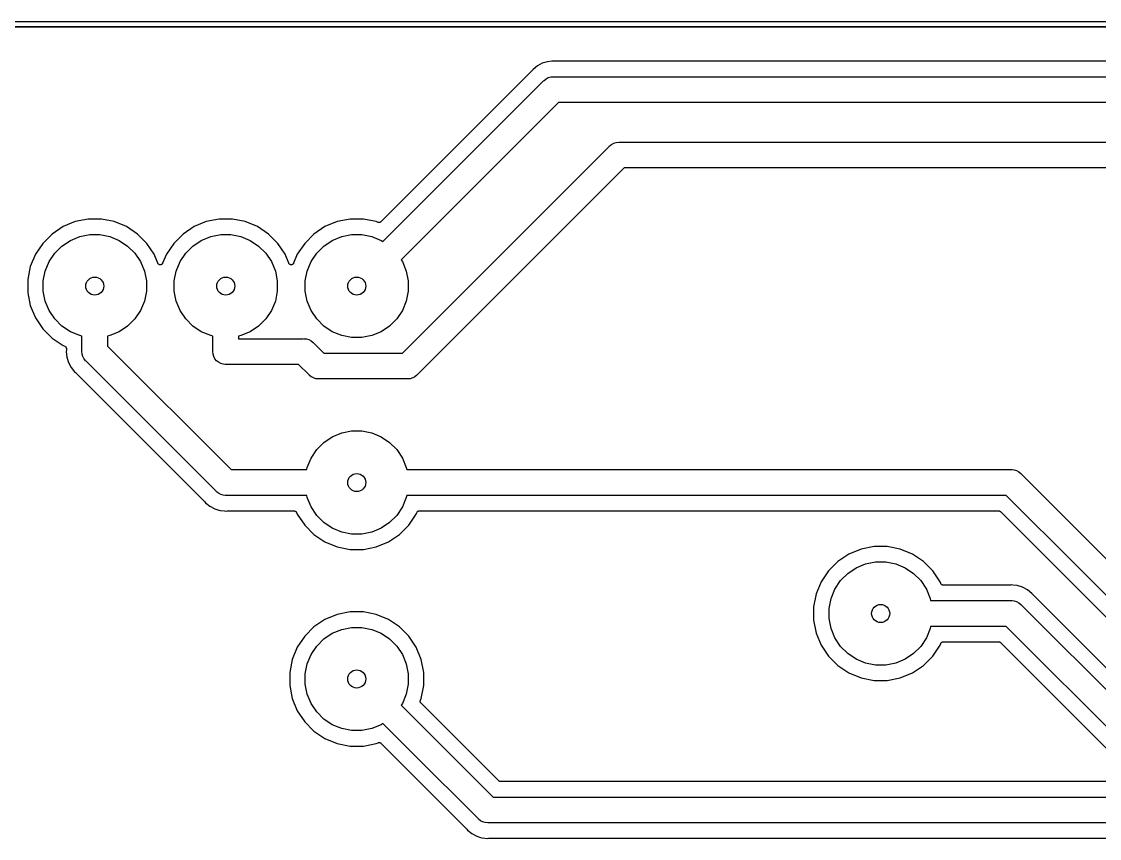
# Model space of a CAD drawing. Extents: x 4.15 to 7.3, y -3.55 to -2.25.
# Drawn here: x 4.694 to 5.517, y -2.872 to -2.248 of the extents above; entities that cross this region are included whole.
import ezdxf

# ---------------------------------------------------------------- set-up
doc = ezdxf.new("R2010")
doc.units = 0
doc.header["$MEASUREMENT"] = 0
doc.layers.add('BLACK', color=7, linetype='CONTINUOUS')

msp = doc.modelspace()

# ---------------------------------------------------------------- linework, layer by layer
at = {"layer": 'BLACK', "linetype": 'CONTINUOUS'}
for p, q in [((4.1501, -2.24803), (7.2999, -2.24803)), ((7.29803, -2.25197), (4.15197, -2.25197)), ((4.15394, -2.25197), (7.29606, -2.25197)), ((5.09576, -2.27866), (5.09167, -2.2799)), ((5.09903, -2.27834), (5.09576, -2.27866)), ((5.1, -2.27824), (5.09903, -2.27834)), ((5.10097, -2.27834), (5.1, -2.27824)), ((5.10105, -2.27834), (5.10097, -2.27834)), ((5.10113, -2.27835), (5.10105, -2.27834)), ((5.10116, -2.27835), (5.10113, -2.27835)), ((6.24884, -2.27835), (5.10116, -2.27835)), ((5.08387, -2.28551), (4.96845, -2.40093)), ((5.08392, -2.28545), (5.08387, -2.28551)), ((5.08398, -2.28539), (5.08392, -2.28545)), ((5.084, -2.28537), (5.08398, -2.28539)), ((5.08461, -2.28461), (5.084, -2.28537)), ((5.08791, -2.28191), (5.08461, -2.28461)), ((5.09167, -2.2799), (5.08791, -2.28191)), ((4.97004, -2.41604), (5.0927, -2.29338)), ((5.0927, -2.29338), (5.09301, -2.29301)), ((5.09301, -2.29301), (5.09451, -2.29178)), ((5.09451, -2.29178), (5.09622, -2.29086)), ((5.09622, -2.29086), (5.09807, -2.2903)), ((5.09807, -2.2903), (5.1, -2.29011)), ((5.1, -2.29011), (5.10048, -2.29016)), ((5.10048, -2.29016), (6.24952, -2.29016)), ((5.10408, -2.30984), (4.98396, -2.42996)), ((6.24592, -2.30984), (5.10408, -2.30984)), ((4.9849, -2.50118), (5.1427, -2.34338)), ((5.1427, -2.34338), (5.14301, -2.34301)), ((5.14301, -2.34301), (5.14451, -2.34178)), ((5.14451, -2.34178), (5.14622, -2.34086)), ((5.14622, -2.34086), (5.14807, -2.3403)), ((5.14807, -2.3403), (5.15, -2.34011)), ((5.15, -2.34011), (5.15048, -2.34016)), ((5.15048, -2.34016), (6.19952, -2.34016)), ((5.15408, -2.35984), (4.99628, -2.51764)), ((6.19592, -2.35984), (5.15408, -2.35984)), ((4.73507, -2.40079), (4.72576, -2.40464)), ((4.74496, -2.39882), (4.73507, -2.40079)), ((4.75504, -2.39882), (4.74496, -2.39882)), ((4.76493, -2.40079), (4.75504, -2.39882)), ((4.77424, -2.40464), (4.76493, -2.40079)), ((4.83507, -2.40079), (4.82576, -2.40464)), ((4.84496, -2.39882), (4.83507, -2.40079)), ((4.85504, -2.39882), (4.84496, -2.39882)), ((4.86493, -2.40079), (4.85504, -2.39882)), ((4.87424, -2.40464), (4.86493, -2.40079)), ((4.93507, -2.40079), (4.92576, -2.40464)), ((4.94496, -2.39882), (4.93507, -2.40079)), ((4.95504, -2.39882), (4.94496, -2.39882)), ((4.96493, -2.40079), (4.95504, -2.39882)), ((4.9663, -2.40136), (4.96493, -2.40079)), ((4.96648, -2.40141), (4.9663, -2.40136)), ((4.96665, -2.40146), (4.96648, -2.40141)), ((4.96666, -2.40146), (4.96665, -2.40146)), ((4.96667, -2.40147), (4.96666, -2.40146)), ((4.96686, -2.40149), (4.96667, -2.40147)), ((4.96704, -2.4015), (4.96686, -2.40149)), ((4.96705, -2.4015), (4.96704, -2.4015)), ((4.96704, -2.4015), (4.96704, -2.4015)), ((4.96724, -2.40149), (4.96705, -2.4015)), ((4.96742, -2.40147), (4.96724, -2.40149)), ((4.96743, -2.40147), (4.96742, -2.40147)), ((4.96744, -2.40147), (4.96743, -2.40147)), ((4.96761, -2.40141), (4.96744, -2.40147)), ((4.96779, -2.40136), (4.96761, -2.40141)), ((4.9678, -2.40136), (4.96779, -2.40136)), ((4.96797, -2.40127), (4.9678, -2.40136)), ((4.9678, -2.40136), (4.9678, -2.40136)), ((4.96813, -2.40119), (4.96797, -2.40127)), ((4.96814, -2.40118), (4.96813, -2.40119)), ((4.96829, -2.40106), (4.96814, -2.40118)), ((4.96814, -2.40118), (4.96814, -2.40118)), ((4.96843, -2.40095), (4.96829, -2.40106)), ((4.96844, -2.40094), (4.96843, -2.40095)), ((4.96845, -2.40093), (4.96844, -2.40094)), ((4.96844, -2.40094), (4.96844, -2.40094)), ((4.96844, -2.40094), (4.96844, -2.40094)), ((4.71737, -2.41025), (4.71025, -2.41737)), ((4.72576, -2.40464), (4.71737, -2.41025)), ((4.73852, -2.41214), (4.74612, -2.41063)), ((4.74612, -2.41063), (4.75388, -2.41063)), ((4.75388, -2.41063), (4.76148, -2.41214)), ((4.78263, -2.41025), (4.77424, -2.40464)), ((4.78975, -2.41737), (4.78263, -2.41025)), ((4.81737, -2.41025), (4.81025, -2.41737)), ((4.82576, -2.40464), (4.81737, -2.41025)), ((4.83852, -2.41214), (4.84612, -2.41063)), ((4.84612, -2.41063), (4.85388, -2.41063)), ((4.85388, -2.41063), (4.86148, -2.41214)), ((4.88263, -2.41025), (4.87424, -2.40464)), ((4.88975, -2.41737), (4.88263, -2.41025)), ((4.91737, -2.41025), (4.91025, -2.41737)), ((4.92576, -2.40464), (4.91737, -2.41025)), ((4.93852, -2.41214), (4.94612, -2.41063)), ((4.94612, -2.41063), (4.95388, -2.41063)), ((4.95388, -2.41063), (4.96148, -2.41214)), ((4.71025, -2.41737), (4.70464, -2.42576)), ((4.71942, -2.4249), (4.7249, -2.41942)), ((4.7249, -2.41942), (4.73135, -2.41511)), ((4.73135, -2.41511), (4.73852, -2.41214)), ((4.76148, -2.41214), (4.76865, -2.41511)), ((4.76865, -2.41511), (4.7751, -2.41942)), ((4.7751, -2.41942), (4.78058, -2.4249)), ((4.79536, -2.42576), (4.78975, -2.41737)), ((4.81025, -2.41737), (4.80464, -2.42576)), ((4.81942, -2.4249), (4.8249, -2.41942)), ((4.8249, -2.41942), (4.83135, -2.41511)), ((4.83135, -2.41511), (4.83852, -2.41214)), ((4.86148, -2.41214), (4.86865, -2.41511)), ((4.86865, -2.41511), (4.8751, -2.41942)), ((4.8751, -2.41942), (4.88058, -2.4249)), ((4.89536, -2.42576), (4.88975, -2.41737)), ((4.91025, -2.41737), (4.90464, -2.42576)), ((4.91942, -2.4249), (4.9249, -2.41942)), ((4.9249, -2.41942), (4.93135, -2.41511)), ((4.93135, -2.41511), (4.93852, -2.41214)), ((4.96148, -2.41214), (4.96865, -2.41511)), ((4.96865, -2.41511), (4.97004, -2.41604)), ((4.70464, -2.42576), (4.70079, -2.43507)), ((4.71511, -2.43135), (4.71942, -2.4249)), ((4.78058, -2.4249), (4.78489, -2.43135)), ((4.79818, -2.43258), (4.79536, -2.42576)), ((4.80464, -2.42576), (4.80182, -2.43258)), ((4.81511, -2.43135), (4.81942, -2.4249)), ((4.88058, -2.4249), (4.88489, -2.43135)), ((4.89818, -2.43258), (4.89536, -2.42576)), ((4.90464, -2.42576), (4.90182, -2.43258)), ((4.91511, -2.43135), (4.91942, -2.4249)), ((4.70079, -2.43507), (4.69882, -2.44496)), ((4.71214, -2.43852), (4.71511, -2.43135)), ((4.78489, -2.43135), (4.78786, -2.43852)), ((4.79827, -2.43274), (4.79818, -2.43258)), ((4.79836, -2.43291), (4.79827, -2.43274)), ((4.79836, -2.43292), (4.79836, -2.43291)), ((4.79836, -2.43291), (4.79836, -2.43291)), ((4.79848, -2.43306), (4.79836, -2.43292)), ((4.7986, -2.43321), (4.79848, -2.43306)), ((4.79861, -2.43321), (4.7986, -2.43321)), ((4.7986, -2.43321), (4.7986, -2.43321)), ((4.79876, -2.43334), (4.79861, -2.43321)), ((4.7989, -2.43345), (4.79876, -2.43334)), ((4.7989, -2.43346), (4.7989, -2.43345)), ((4.79907, -2.43355), (4.7989, -2.43346)), ((4.7989, -2.43346), (4.7989, -2.43346)), ((4.79923, -2.43364), (4.79907, -2.43355)), ((4.79924, -2.43364), (4.79923, -2.43364)), ((4.79943, -2.4337), (4.79924, -2.43364)), ((4.79924, -2.43364), (4.79924, -2.43364)), ((4.7996, -2.43375), (4.79943, -2.4337)), ((4.79961, -2.43375), (4.7996, -2.43375)), ((4.7996, -2.43375), (4.7996, -2.43375)), ((4.79979, -2.43377), (4.79961, -2.43375)), ((4.79998, -2.43379), (4.79979, -2.43377)), ((4.79999, -2.43379), (4.79998, -2.43379)), ((4.80018, -2.43377), (4.79999, -2.43379)), ((4.79999, -2.43379), (4.79999, -2.43379)), ((4.80037, -2.43376), (4.80018, -2.43377)), ((4.80055, -2.4337), (4.80037, -2.43376)), ((4.80037, -2.43376), (4.80037, -2.43376)), ((4.80037, -2.43376), (4.80037, -2.43376)), ((4.80073, -2.43365), (4.80055, -2.4337)), ((4.80074, -2.43365), (4.80073, -2.43365)), ((4.8009, -2.43356), (4.80074, -2.43365)), ((4.80074, -2.43365), (4.80074, -2.43365)), ((4.80108, -2.43347), (4.8009, -2.43356)), ((4.80122, -2.43336), (4.80108, -2.43347)), ((4.80108, -2.43347), (4.80108, -2.43347)), ((4.80108, -2.43347), (4.80108, -2.43347)), ((4.80137, -2.43323), (4.80122, -2.43336)), ((4.80138, -2.43323), (4.80137, -2.43323)), ((4.8015, -2.43309), (4.80138, -2.43323)), ((4.80138, -2.43323), (4.80138, -2.43323)), ((4.80162, -2.43294), (4.8015, -2.43309)), ((4.80163, -2.43293), (4.80162, -2.43294)), ((4.80162, -2.43294), (4.80162, -2.43294)), ((4.80172, -2.43277), (4.80163, -2.43293)), ((4.80181, -2.4326), (4.80172, -2.43277)), ((4.80182, -2.43258), (4.80181, -2.4326)), ((4.80181, -2.4326), (4.80181, -2.4326)), ((4.80181, -2.4326), (4.80181, -2.4326)), ((4.80181, -2.4326), (4.80181, -2.4326)), ((4.81214, -2.43852), (4.81511, -2.43135)), ((4.88489, -2.43135), (4.88786, -2.43852)), ((4.89827, -2.43274), (4.89818, -2.43258)), ((4.89836, -2.43291), (4.89827, -2.43274)), ((4.89836, -2.43292), (4.89836, -2.43291)), ((4.89836, -2.43291), (4.89836, -2.43291)), ((4.89848, -2.43306), (4.89836, -2.43292)), ((4.8986, -2.43321), (4.89848, -2.43306)), ((4.89861, -2.43321), (4.8986, -2.43321)), ((4.8986, -2.43321), (4.8986, -2.43321)), ((4.89876, -2.43334), (4.89861, -2.43321)), ((4.8989, -2.43345), (4.89876, -2.43334)), ((4.8989, -2.43346), (4.8989, -2.43345)), ((4.89907, -2.43355), (4.8989, -2.43346)), ((4.8989, -2.43346), (4.8989, -2.43346)), ((4.89923, -2.43364), (4.89907, -2.43355)), ((4.89924, -2.43364), (4.89923, -2.43364)), ((4.89942, -2.4337), (4.89924, -2.43364)), ((4.89924, -2.43364), (4.89924, -2.43364)), ((4.8996, -2.43375), (4.89942, -2.4337)), ((4.89961, -2.43375), (4.8996, -2.43375)), ((4.8996, -2.43375), (4.8996, -2.43375)), ((4.89979, -2.43377), (4.89961, -2.43375)), ((4.89998, -2.43379), (4.89979, -2.43377)), ((4.89999, -2.43379), (4.89998, -2.43379)), ((4.90018, -2.43377), (4.89999, -2.43379)), ((4.89999, -2.43379), (4.89999, -2.43379)), ((4.90037, -2.43376), (4.90018, -2.43377)), ((4.90055, -2.4337), (4.90037, -2.43376)), ((4.90037, -2.43376), (4.90037, -2.43376)), ((4.90037, -2.43376), (4.90037, -2.43376)), ((4.90073, -2.43365), (4.90055, -2.4337)), ((4.90074, -2.43365), (4.90073, -2.43365)), ((4.9009, -2.43356), (4.90074, -2.43365)), ((4.90074, -2.43365), (4.90074, -2.43365)), ((4.90108, -2.43347), (4.9009, -2.43356)), ((4.90122, -2.43336), (4.90108, -2.43347)), ((4.90108, -2.43347), (4.90108, -2.43347)), ((4.90108, -2.43347), (4.90108, -2.43347)), ((4.90137, -2.43323), (4.90122, -2.43336)), ((4.90138, -2.43323), (4.90137, -2.43323)), ((4.9015, -2.43309), (4.90138, -2.43323)), ((4.90138, -2.43323), (4.90138, -2.43323)), ((4.90162, -2.43294), (4.9015, -2.43309)), ((4.90163, -2.43293), (4.90162, -2.43294)), ((4.90162, -2.43294), (4.90162, -2.43294)), ((4.90172, -2.43277), (4.90163, -2.43293)), ((4.90181, -2.4326), (4.90172, -2.43277)), ((4.90182, -2.43258), (4.90181, -2.4326)), ((4.90181, -2.4326), (4.90181, -2.4326)), ((4.90181, -2.4326), (4.90181, -2.4326)), ((4.90181, -2.4326), (4.90181, -2.4326)), ((4.91214, -2.43852), (4.91511, -2.43135)), ((4.98396, -2.42996), (4.98489, -2.43135)), ((4.98489, -2.43135), (4.98786, -2.43852)), ((4.71063, -2.44612), (4.71214, -2.43852)), ((4.78786, -2.43852), (4.78937, -2.44612)), ((4.81063, -2.44612), (4.81214, -2.43852)), ((4.88786, -2.43852), (4.88937, -2.44612)), ((4.91063, -2.44612), (4.91214, -2.43852)), ((4.98786, -2.43852), (4.98937, -2.44612)), ((4.69882, -2.44496), (4.69882, -2.45504)), ((4.71063, -2.45388), (4.71063, -2.44612)), ((4.78937, -2.44612), (4.78937, -2.45388)), ((4.81063, -2.45388), (4.81063, -2.44612)), ((4.88937, -2.44612), (4.88937, -2.45388)), ((4.91063, -2.45388), (4.91063, -2.44612)), ((4.98937, -2.44612), (4.98937, -2.45388)), ((4.69882, -2.45504), (4.70079, -2.46493)), ((4.71214, -2.46148), (4.71063, -2.45388)), ((4.78937, -2.45388), (4.78786, -2.46148)), ((4.81214, -2.46148), (4.81063, -2.45388)), ((4.88937, -2.45388), (4.88786, -2.46148)), ((4.91214, -2.46148), (4.91063, -2.45388)), ((4.98937, -2.45388), (4.98786, -2.46148)), ((4.70079, -2.46493), (4.70464, -2.47424)), ((4.71511, -2.46865), (4.71214, -2.46148)), ((4.71942, -2.4751), (4.71511, -2.46865)), ((4.78489, -2.46865), (4.78058, -2.4751)), ((4.78786, -2.46148), (4.78489, -2.46865)), ((4.81511, -2.46865), (4.81214, -2.46148)), ((4.81942, -2.4751), (4.81511, -2.46865)), ((4.88489, -2.46865), (4.88058, -2.4751)), ((4.88786, -2.46148), (4.88489, -2.46865)), ((4.91511, -2.46865), (4.91214, -2.46148)), ((4.91942, -2.4751), (4.91511, -2.46865)), ((4.98489, -2.46865), (4.98058, -2.4751)), ((4.98786, -2.46148), (4.98489, -2.46865)), ((4.70464, -2.47424), (4.71025, -2.48263)), ((4.7249, -2.48058), (4.71942, -2.4751)), ((4.78058, -2.4751), (4.7751, -2.48058)), ((4.8249, -2.48058), (4.81942, -2.4751)), ((4.88058, -2.4751), (4.8751, -2.48058)), ((4.9249, -2.48058), (4.91942, -2.4751)), ((4.98058, -2.4751), (4.9751, -2.48058)), ((4.71025, -2.48263), (4.71737, -2.48975)), ((4.73135, -2.48489), (4.7249, -2.48058)), ((4.73852, -2.48786), (4.73135, -2.48489)), ((4.76865, -2.48489), (4.76148, -2.48786)), ((4.7751, -2.48058), (4.76865, -2.48489)), ((4.83135, -2.48489), (4.8249, -2.48058)), ((4.83852, -2.48786), (4.83135, -2.48489)), ((4.86865, -2.48489), (4.86148, -2.48786)), ((4.8751, -2.48058), (4.86865, -2.48489)), ((4.93135, -2.48489), (4.9249, -2.48058)), ((4.93852, -2.48786), (4.93135, -2.48489)), ((4.96865, -2.48489), (4.96148, -2.48786)), ((4.9751, -2.48058), (4.96865, -2.48489)), ((4.71737, -2.48975), (4.72576, -2.49536)), ((4.74016, -2.48818), (4.73852, -2.48786)), ((4.74016, -2.49952), (4.74016, -2.48818)), ((4.76148, -2.48786), (4.75984, -2.48818)), ((4.75984, -2.48818), (4.75984, -2.49592)), ((4.84016, -2.48818), (4.83852, -2.48786)), ((4.84016, -2.49952), (4.84016, -2.48818)), ((4.86148, -2.48786), (4.85984, -2.48818)), ((4.85984, -2.48818), (4.85984, -2.49016)), ((4.85984, -2.49016), (4.9092, -2.49016)), ((4.9092, -2.49016), (4.90968, -2.49011)), ((4.90968, -2.49011), (4.91017, -2.49016)), ((4.91017, -2.49016), (4.91161, -2.4903)), ((4.91161, -2.4903), (4.91347, -2.49086)), ((4.91347, -2.49086), (4.91518, -2.49178)), ((4.91518, -2.49178), (4.91668, -2.49301)), ((4.91668, -2.49301), (4.91699, -2.49338)), ((4.91699, -2.49338), (4.92479, -2.50118)), ((4.94612, -2.48937), (4.93852, -2.48786)), ((4.95388, -2.48937), (4.94612, -2.48937)), ((4.96148, -2.48786), (4.95388, -2.48937)), ((4.72576, -2.49536), (4.72713, -2.49593)), ((4.72713, -2.49593), (4.72714, -2.49593)), ((4.72714, -2.49593), (4.72714, -2.49593)), ((4.72714, -2.49593), (4.72714, -2.49593)), ((4.72714, -2.49593), (4.72716, -2.49594)), ((4.72716, -2.49594), (4.72732, -2.49602)), ((4.72732, -2.49602), (4.72748, -2.49611)), ((4.72748, -2.49611), (4.72749, -2.49612)), ((4.72749, -2.49612), (4.72749, -2.49612)), ((4.72749, -2.49612), (4.72763, -2.49624)), ((4.72763, -2.49624), (4.72777, -2.49636)), ((4.72777, -2.49636), (4.72778, -2.49636)), ((4.72778, -2.49636), (4.72779, -2.49637)), ((4.72779, -2.49637), (4.7279, -2.49651)), ((4.7279, -2.49651), (4.72802, -2.49665)), ((4.72802, -2.49665), (4.72802, -2.49666)), ((4.72802, -2.49666), (4.72803, -2.49667)), ((4.72803, -2.49667), (4.72811, -2.49683)), ((4.72811, -2.49683), (4.7282, -2.49699)), ((4.7282, -2.49699), (4.7282, -2.497)), ((4.7282, -2.497), (4.7282, -2.49701)), ((4.7282, -2.49701), (4.72826, -2.49719)), ((4.72834, -2.49903), (4.72824, -2.5)), ((4.72824, -2.5), (4.72866, -2.50424)), ((4.72826, -2.49719), (4.72831, -2.49736)), ((4.72831, -2.49736), (4.72831, -2.49737)), ((4.72831, -2.49737), (4.72831, -2.49738)), ((4.72831, -2.49738), (4.72833, -2.49756)), ((4.72833, -2.49756), (4.72835, -2.49774)), ((4.72835, -2.49887), (4.72834, -2.49895)), ((4.72834, -2.49895), (4.72834, -2.49903)), ((4.72835, -2.49774), (4.72835, -2.49884)), ((4.72835, -2.49884), (4.72835, -2.49887)), ((4.74011, -2.5), (4.74016, -2.49952)), ((4.7403, -2.50193), (4.74011, -2.5)), ((4.75984, -2.49592), (4.85408, -2.59016)), ((4.84011, -2.5), (4.84016, -2.49952)), ((4.8403, -2.50193), (4.84011, -2.5)), ((4.92479, -2.50118), (4.9849, -2.50118)), ((4.72866, -2.50424), (4.7299, -2.50833)), ((4.7299, -2.50833), (4.73191, -2.51209)), ((4.74086, -2.50378), (4.7403, -2.50193)), ((4.74163, -2.50523), (4.74086, -2.50378)), ((4.74178, -2.50549), (4.74163, -2.50523)), ((4.74301, -2.50699), (4.74178, -2.50549)), ((4.74338, -2.5073), (4.74301, -2.50699)), ((4.8427, -2.60662), (4.74338, -2.5073)), ((4.84086, -2.50378), (4.8403, -2.50193)), ((4.84178, -2.50549), (4.84086, -2.50378)), ((4.84301, -2.50699), (4.84178, -2.50549)), ((4.84451, -2.50822), (4.84301, -2.50699)), ((4.84622, -2.50914), (4.84451, -2.50822)), ((4.84807, -2.5097), (4.84622, -2.50914)), ((4.84952, -2.50984), (4.84807, -2.5097)), ((4.85, -2.50989), (4.84952, -2.50984)), ((4.85048, -2.50984), (4.85, -2.50989)), ((4.90561, -2.50984), (4.85048, -2.50984)), ((4.91341, -2.51764), (4.90561, -2.50984)), ((4.73191, -2.51209), (4.73461, -2.51539)), ((4.73461, -2.51539), (4.73537, -2.516)), ((4.73537, -2.516), (4.73539, -2.51602)), ((4.73539, -2.51602), (4.73545, -2.51608)), ((4.73545, -2.51608), (4.73551, -2.51613)), ((4.73551, -2.51613), (4.83387, -2.61449)), ((4.91372, -2.51802), (4.91341, -2.51764)), ((4.91521, -2.51925), (4.91372, -2.51802)), ((4.99597, -2.51802), (4.99447, -2.51925)), ((4.99628, -2.51764), (4.99597, -2.51802)), ((4.91552, -2.51941), (4.91521, -2.51925)), ((4.91692, -2.52016), (4.91552, -2.51941)), ((4.91878, -2.52072), (4.91692, -2.52016)), ((4.92071, -2.52091), (4.91878, -2.52072)), ((4.92119, -2.52087), (4.92071, -2.52091)), ((4.98849, -2.52087), (4.92119, -2.52087)), ((4.98898, -2.52091), (4.98849, -2.52087)), ((4.99091, -2.52072), (4.98898, -2.52091)), ((4.99276, -2.52016), (4.99091, -2.52072)), ((4.99447, -2.51925), (4.99276, -2.52016)), ((4.9249, -2.56942), (4.93135, -2.56511)), ((4.93135, -2.56511), (4.93852, -2.56214)), ((4.93852, -2.56214), (4.94612, -2.56063)), ((4.94612, -2.56063), (4.95388, -2.56063)), ((4.95388, -2.56063), (4.96148, -2.56214)), ((4.96148, -2.56214), (4.96865, -2.56511)), ((4.96865, -2.56511), (4.9751, -2.56942)), ((4.91511, -2.58135), (4.91942, -2.5749)), ((4.91942, -2.5749), (4.9249, -2.56942)), ((4.9751, -2.56942), (4.98058, -2.5749)), ((4.98058, -2.5749), (4.98489, -2.58135)), ((4.91214, -2.58852), (4.91511, -2.58135)), ((4.98489, -2.58135), (4.98786, -2.58852)), ((4.85408, -2.59016), (4.91182, -2.59016)), ((4.91182, -2.59016), (4.91214, -2.58852)), ((4.98786, -2.58852), (4.98818, -2.59016)), ((4.98818, -2.59016), (5.44952, -2.59016)), ((5.44952, -2.59016), (5.45, -2.59011)), ((5.45, -2.59011), (5.45048, -2.59016)), ((5.45048, -2.59016), (5.45193, -2.5903)), ((5.45193, -2.5903), (5.45378, -2.59086)), ((5.45378, -2.59086), (5.45549, -2.59178)), ((5.45549, -2.59178), (5.45699, -2.59301)), ((5.45699, -2.59301), (5.4573, -2.59338)), ((5.4573, -2.59338), (5.51439, -2.65047)), ((4.84301, -2.60699), (4.8427, -2.60662)), ((4.84451, -2.60822), (4.84301, -2.60699)), ((4.84622, -2.60914), (4.84451, -2.60822)), ((4.83387, -2.61449), (4.83389, -2.61451)), ((4.83389, -2.61451), (4.83394, -2.61458)), ((4.83394, -2.61458), (4.834, -2.61463)), ((4.834, -2.61463), (4.83461, -2.61539)), ((4.83461, -2.61539), (4.83791, -2.61809)), ((4.84807, -2.6097), (4.84622, -2.60914)), ((4.84952, -2.60984), (4.84807, -2.6097)), ((4.85, -2.60989), (4.84952, -2.60984)), ((4.84952, -2.60984), (4.84952, -2.60984)), ((4.85048, -2.60984), (4.85, -2.60989)), ((4.91182, -2.60984), (4.85048, -2.60984)), ((4.91214, -2.61148), (4.91182, -2.60984)), ((4.91511, -2.61865), (4.91214, -2.61148)), ((4.98786, -2.61148), (4.98489, -2.61865)), ((4.98818, -2.60984), (4.98786, -2.61148)), ((5.44592, -2.60984), (4.98818, -2.60984)), ((5.50047, -2.66439), (5.44592, -2.60984)), ((4.83791, -2.61809), (4.84167, -2.6201)), ((4.84167, -2.6201), (4.84459, -2.62099)), ((4.84459, -2.62099), (4.84576, -2.62134)), ((4.84576, -2.62134), (4.84601, -2.62136)), ((4.84601, -2.62136), (4.84601, -2.62136)), ((4.84601, -2.62136), (4.84903, -2.62166)), ((4.84903, -2.62166), (4.84903, -2.62166)), ((4.84903, -2.62166), (4.85, -2.62176)), ((4.85, -2.62176), (4.85097, -2.62166)), ((4.85097, -2.62166), (4.85099, -2.62166)), ((4.85099, -2.62166), (4.85108, -2.62166)), ((4.85108, -2.62166), (4.85116, -2.62165)), ((4.85116, -2.62165), (4.90226, -2.62165)), ((4.90226, -2.62165), (4.90227, -2.62165)), ((4.90227, -2.62165), (4.90227, -2.62165)), ((4.90227, -2.62165), (4.90227, -2.62165)), ((4.90227, -2.62165), (4.90228, -2.62165)), ((4.90228, -2.62165), (4.90247, -2.62167)), ((4.90247, -2.62167), (4.90265, -2.62169)), ((4.90265, -2.62169), (4.90266, -2.6217)), ((4.90266, -2.6217), (4.90267, -2.6217)), ((4.90267, -2.6217), (4.90284, -2.62175)), ((4.90284, -2.62175), (4.90302, -2.62181)), ((4.90302, -2.62181), (4.90302, -2.62181)), ((4.90302, -2.62181), (4.90303, -2.62181)), ((4.90303, -2.62181), (4.90319, -2.6219)), ((4.90319, -2.6219), (4.90335, -2.62199)), ((4.90335, -2.62199), (4.90336, -2.62199)), ((4.90336, -2.62199), (4.90337, -2.622)), ((4.90337, -2.622), (4.90351, -2.62212)), ((4.90351, -2.62212), (4.90365, -2.62223)), ((4.90365, -2.62223), (4.90366, -2.62224)), ((4.90366, -2.62224), (4.90366, -2.62224)), ((4.90366, -2.62224), (4.90378, -2.62239)), ((4.90378, -2.62239), (4.90389, -2.62253)), ((4.90389, -2.62253), (4.9039, -2.62254)), ((4.9039, -2.62254), (4.9039, -2.62254)), ((4.9039, -2.62254), (4.90399, -2.6227)), ((4.90399, -2.6227), (4.90407, -2.62287)), ((4.90407, -2.62287), (4.90464, -2.62424)), ((4.90464, -2.62424), (4.91025, -2.63263)), ((4.91942, -2.6251), (4.91511, -2.61865)), ((4.9249, -2.63058), (4.91942, -2.6251)), ((4.98058, -2.6251), (4.9751, -2.63058)), ((4.98489, -2.61865), (4.98058, -2.6251)), ((4.98975, -2.63263), (4.99536, -2.62424)), ((4.99536, -2.62424), (4.99593, -2.62287)), ((4.99593, -2.62286), (4.99594, -2.62284)), ((4.99593, -2.62287), (4.99593, -2.62286)), ((4.99593, -2.62286), (4.99593, -2.62286)), ((4.99593, -2.62286), (4.99593, -2.62286)), ((4.99594, -2.62284), (4.99602, -2.62268)), ((4.99602, -2.62268), (4.99611, -2.62252)), ((4.99611, -2.62252), (4.99612, -2.62251)), ((4.99612, -2.62251), (4.99624, -2.62237)), ((4.99612, -2.62251), (4.99612, -2.62251)), ((4.99624, -2.62237), (4.99636, -2.62223)), ((4.99636, -2.62222), (4.99637, -2.62221)), ((4.99636, -2.62223), (4.99636, -2.62222)), ((4.99637, -2.62221), (4.99651, -2.6221)), ((4.99651, -2.6221), (4.99665, -2.62198)), ((4.99665, -2.62198), (4.99666, -2.62198)), ((4.99666, -2.62198), (4.99667, -2.62197)), ((4.99667, -2.62197), (4.99683, -2.62189)), ((4.99683, -2.62189), (4.99699, -2.6218)), ((4.99699, -2.6218), (4.997, -2.6218)), ((4.997, -2.6218), (4.99701, -2.6218)), ((4.99701, -2.6218), (4.99719, -2.62174)), ((4.99719, -2.62174), (4.99736, -2.62169)), ((4.99736, -2.62169), (4.99737, -2.62169)), ((4.99737, -2.62169), (4.99738, -2.62169)), ((4.99738, -2.62169), (4.99756, -2.62167)), ((4.99756, -2.62167), (4.99774, -2.62165)), ((4.99774, -2.62165), (5.44022, -2.62165)), ((5.44022, -2.62165), (5.44022, -2.62165)), ((5.44022, -2.62165), (5.44022, -2.62165)), ((5.44022, -2.62165), (5.44022, -2.62165)), ((5.44022, -2.62165), (5.44024, -2.62165)), ((5.44024, -2.62165), (5.44042, -2.62167)), ((5.44042, -2.62167), (5.4406, -2.62169)), ((5.4406, -2.62169), (5.44061, -2.6217)), ((5.44061, -2.6217), (5.44062, -2.6217)), ((5.44062, -2.6217), (5.4408, -2.62175)), ((5.4408, -2.62175), (5.44097, -2.6218)), ((5.44097, -2.6218), (5.44098, -2.62181)), ((5.44098, -2.62181), (5.44099, -2.62181)), ((5.44099, -2.62181), (5.44115, -2.6219)), ((5.44115, -2.6219), (5.44131, -2.62199)), ((5.44131, -2.62199), (5.44132, -2.62199)), ((5.44132, -2.62199), (5.44133, -2.622)), ((5.44133, -2.622), (5.44147, -2.62211)), ((5.44147, -2.62211), (5.44161, -2.62223)), ((5.44161, -2.62223), (5.4926, -2.67322)), ((4.91025, -2.63263), (4.91737, -2.63975)), ((4.93135, -2.63489), (4.9249, -2.63058)), ((4.9751, -2.63058), (4.96865, -2.63489)), ((4.98263, -2.63975), (4.98975, -2.63263)), ((4.91737, -2.63975), (4.92576, -2.64536)), ((4.93852, -2.63786), (4.93135, -2.63489)), ((4.94612, -2.63937), (4.93852, -2.63786)), ((4.95388, -2.63937), (4.94612, -2.63937)), ((4.96148, -2.63786), (4.95388, -2.63937)), ((4.96865, -2.63489), (4.96148, -2.63786)), ((4.97424, -2.64536), (4.98263, -2.63975)), ((4.92576, -2.64536), (4.93507, -2.64921)), ((4.93507, -2.64921), (4.94496, -2.65118)), ((4.95504, -2.65118), (4.96493, -2.64921)), ((4.96493, -2.64921), (4.97424, -2.64536)), ((5.34496, -2.64882), (5.33507, -2.65079)), ((5.35504, -2.64882), (5.34496, -2.64882)), ((5.36493, -2.65079), (5.35504, -2.64882)), ((4.94496, -2.65118), (4.95504, -2.65118)), ((5.32576, -2.65464), (5.31737, -2.66025)), ((5.33507, -2.65079), (5.32576, -2.65464)), ((5.37424, -2.65464), (5.36493, -2.65079)), ((5.38263, -2.66025), (5.37424, -2.65464)), ((5.51439, -2.65047), (5.51439, -2.65047)), ((5.51439, -2.65047), (5.5573, -2.69338)), ((5.31737, -2.66025), (5.31025, -2.66737)), ((5.3249, -2.66942), (5.33135, -2.66511)), ((5.33135, -2.66511), (5.33852, -2.66214)), ((5.33852, -2.66214), (5.34612, -2.66063)), ((5.34612, -2.66063), (5.35388, -2.66063)), ((5.35388, -2.66063), (5.36148, -2.66214)), ((5.36148, -2.66214), (5.36865, -2.66511)), ((5.36865, -2.66511), (5.3751, -2.66942)), ((5.38975, -2.66737), (5.38263, -2.66025)), ((5.54338, -2.7073), (5.50047, -2.66439)), ((5.50047, -2.66439), (5.50047, -2.66439)), ((5.31025, -2.66737), (5.30464, -2.67576)), ((5.31942, -2.6749), (5.3249, -2.66942)), ((5.3751, -2.66942), (5.38058, -2.6749)), ((5.39536, -2.67576), (5.38975, -2.66737)), ((5.4926, -2.67322), (5.53551, -2.71613)), ((5.30464, -2.67576), (5.30079, -2.68507)), ((5.31214, -2.68852), (5.31511, -2.68135)), ((5.31511, -2.68135), (5.31942, -2.6749)), ((5.38058, -2.6749), (5.38489, -2.68135)), ((5.38489, -2.68135), (5.38786, -2.68852)), ((5.39593, -2.67713), (5.39536, -2.67576)), ((5.39601, -2.6773), (5.39593, -2.67713)), ((5.3961, -2.67746), (5.39601, -2.6773)), ((5.39611, -2.67747), (5.3961, -2.67746)), ((5.3961, -2.67746), (5.3961, -2.67746)), ((5.39622, -2.67761), (5.39611, -2.67747)), ((5.39634, -2.67776), (5.39622, -2.67761)), ((5.39635, -2.67777), (5.39634, -2.67776)), ((5.39634, -2.67776), (5.39634, -2.67776)), ((5.39649, -2.67788), (5.39635, -2.67777)), ((5.39663, -2.678), (5.39649, -2.67788)), ((5.39664, -2.67801), (5.39663, -2.678)), ((5.39665, -2.67801), (5.39664, -2.67801)), ((5.39681, -2.6781), (5.39665, -2.67801)), ((5.39697, -2.67819), (5.39681, -2.6781)), ((5.39698, -2.67819), (5.39697, -2.67819)), ((5.39716, -2.67825), (5.39698, -2.67819)), ((5.39698, -2.67819), (5.39698, -2.67819)), ((5.39733, -2.6783), (5.39716, -2.67825)), ((5.39734, -2.6783), (5.39733, -2.6783)), ((5.39735, -2.67831), (5.39734, -2.6783)), ((5.39754, -2.67833), (5.39735, -2.67831)), ((5.39772, -2.67835), (5.39754, -2.67833)), ((5.39773, -2.67835), (5.39772, -2.67835)), ((5.39774, -2.67835), (5.39773, -2.67835)), ((5.39773, -2.67835), (5.39773, -2.67835)), ((5.39773, -2.67835), (5.39773, -2.67835)), ((5.44884, -2.67835), (5.39774, -2.67835)), ((5.44892, -2.67834), (5.44884, -2.67835)), ((5.44901, -2.67834), (5.44892, -2.67834)), ((5.44903, -2.67834), (5.44901, -2.67834)), ((5.45, -2.67824), (5.44903, -2.67834)), ((5.45097, -2.67834), (5.45, -2.67824)), ((5.45424, -2.67866), (5.45097, -2.67834)), ((5.45833, -2.6799), (5.45424, -2.67866)), ((5.46209, -2.68191), (5.45833, -2.6799)), ((5.46539, -2.68461), (5.46209, -2.68191)), ((5.30079, -2.68507), (5.29882, -2.69496)), ((5.31063, -2.69612), (5.31214, -2.68852)), ((5.38786, -2.68852), (5.38818, -2.69016)), ((5.38818, -2.69016), (5.44952, -2.69016)), ((5.44952, -2.69016), (5.45, -2.69011)), ((5.45, -2.69011), (5.45048, -2.69016)), ((5.45048, -2.69016), (5.45193, -2.6903)), ((5.45193, -2.6903), (5.45378, -2.69086)), ((5.45378, -2.69086), (5.45549, -2.69178)), ((5.466, -2.68537), (5.46539, -2.68461)), ((5.46606, -2.68543), (5.466, -2.68537)), ((5.46611, -2.68549), (5.46606, -2.68543)), ((5.46613, -2.68551), (5.46611, -2.68549)), ((5.55839, -2.77777), (5.46613, -2.68551)), ((4.94496, -2.69882), (4.93507, -2.70079)), ((4.95504, -2.69882), (4.94496, -2.69882)), ((4.96493, -2.70079), (4.95504, -2.69882)), ((5.29882, -2.69496), (5.29882, -2.70504)), ((5.31063, -2.70388), (5.31063, -2.69612)), ((5.45549, -2.69178), (5.45699, -2.69301)), ((5.45699, -2.69301), (5.4573, -2.69338)), ((5.4573, -2.69338), (5.55408, -2.79016)), ((4.92576, -2.70464), (4.91737, -2.71025)), ((4.93507, -2.70079), (4.92576, -2.70464)), ((4.97424, -2.70464), (4.96493, -2.70079)), ((4.98263, -2.71025), (4.97424, -2.70464)), ((5.29882, -2.70504), (5.30079, -2.71493)), ((5.31214, -2.71148), (5.31063, -2.70388)), ((4.91737, -2.71025), (4.91025, -2.71737)), ((4.9249, -2.71942), (4.93135, -2.71511)), ((4.93135, -2.71511), (4.93852, -2.71214)), ((4.93852, -2.71214), (4.94612, -2.71063)), ((4.94612, -2.71063), (4.95388, -2.71063)), ((4.95388, -2.71063), (4.96148, -2.71214)), ((4.96148, -2.71214), (4.96865, -2.71511)), ((4.96865, -2.71511), (4.9751, -2.71942)), ((4.98975, -2.71737), (4.98263, -2.71025)), ((5.30079, -2.71493), (5.30464, -2.72424)), ((5.31511, -2.71865), (5.31214, -2.71148)), ((5.38786, -2.71148), (5.38489, -2.71865)), ((5.38818, -2.70984), (5.38786, -2.71148)), ((5.44592, -2.70984), (5.38818, -2.70984)), ((5.5427, -2.80662), (5.44592, -2.70984)), ((4.91025, -2.71737), (4.90464, -2.72576)), ((4.91942, -2.7249), (4.9249, -2.71942)), ((4.9751, -2.71942), (4.98058, -2.7249)), ((4.99536, -2.72576), (4.98975, -2.71737)), ((5.31942, -2.7251), (5.31511, -2.71865)), ((5.38489, -2.71865), (5.38058, -2.7251)), ((5.39536, -2.72424), (5.39593, -2.72287)), ((5.39593, -2.72286), (5.39594, -2.72284)), ((5.39593, -2.72287), (5.39593, -2.72286)), ((5.39593, -2.72286), (5.39593, -2.72286)), ((5.39593, -2.72286), (5.39593, -2.72286)), ((5.39594, -2.72284), (5.39602, -2.72268)), ((5.39602, -2.72268), (5.39611, -2.72252)), ((5.39611, -2.72252), (5.39612, -2.72251)), ((5.39612, -2.72251), (5.39624, -2.72237)), ((5.39612, -2.72251), (5.39612, -2.72251)), ((5.39624, -2.72237), (5.39636, -2.72223)), ((5.39636, -2.72222), (5.39637, -2.72221)), ((5.39636, -2.72223), (5.39636, -2.72222)), ((5.39637, -2.72221), (5.39651, -2.7221)), ((5.39651, -2.7221), (5.39665, -2.72198)), ((5.39665, -2.72198), (5.39666, -2.72198)), ((5.39666, -2.72198), (5.39667, -2.72197)), ((5.39667, -2.72197), (5.39683, -2.72189)), ((5.39683, -2.72189), (5.39699, -2.7218)), ((5.39699, -2.7218), (5.397, -2.7218)), ((5.397, -2.7218), (5.39701, -2.7218)), ((5.39701, -2.7218), (5.39719, -2.72174)), ((5.39719, -2.72174), (5.39736, -2.72169)), ((5.39736, -2.72169), (5.39737, -2.72169)), ((5.39737, -2.72169), (5.39738, -2.72169)), ((5.39738, -2.72169), (5.39756, -2.72167)), ((5.39756, -2.72167), (5.39774, -2.72165)), ((5.39774, -2.72165), (5.44022, -2.72165)), ((5.44022, -2.72165), (5.44022, -2.72165)), ((5.44022, -2.72165), (5.44022, -2.72165)), ((5.44022, -2.72165), (5.44022, -2.72165)), ((5.44022, -2.72165), (5.44024, -2.72165)), ((5.44024, -2.72165), (5.44042, -2.72167)), ((5.44042, -2.72167), (5.4406, -2.72169)), ((5.4406, -2.72169), (5.44061, -2.7217)), ((5.44061, -2.7217), (5.44062, -2.7217)), ((5.44062, -2.7217), (5.4408, -2.72175)), ((5.4408, -2.72175), (5.44097, -2.7218)), ((5.44097, -2.7218), (5.44098, -2.72181)), ((5.44098, -2.72181), (5.44099, -2.72181)), ((5.44099, -2.72181), (5.44115, -2.7219)), ((5.44115, -2.7219), (5.44131, -2.72199)), ((5.44131, -2.72199), (5.44132, -2.72199)), ((5.44132, -2.72199), (5.44133, -2.722)), ((5.44133, -2.722), (5.44147, -2.72211)), ((5.44147, -2.72211), (5.44161, -2.72223)), ((5.44161, -2.72223), (5.53387, -2.81449)), ((4.90464, -2.72576), (4.90079, -2.73507)), ((4.91214, -2.73852), (4.91511, -2.73135)), ((4.91511, -2.73135), (4.91942, -2.7249)), ((4.98058, -2.7249), (4.98489, -2.73135)), ((4.98489, -2.73135), (4.98786, -2.73852)), ((4.99921, -2.73507), (4.99536, -2.72576)), ((5.30464, -2.72424), (5.31025, -2.73263)), ((5.3249, -2.73058), (5.31942, -2.7251)), ((5.33135, -2.73489), (5.3249, -2.73058)), ((5.3751, -2.73058), (5.36865, -2.73489)), ((5.38058, -2.7251), (5.3751, -2.73058)), ((5.38975, -2.73263), (5.39536, -2.72424)), ((4.90079, -2.73507), (4.89882, -2.74496)), ((4.91063, -2.74612), (4.91214, -2.73852)), ((4.98786, -2.73852), (4.98937, -2.74612)), ((5.00118, -2.74496), (4.99921, -2.73507)), ((5.31025, -2.73263), (5.31737, -2.73975)), ((5.31737, -2.73975), (5.32576, -2.74536)), ((5.33852, -2.73786), (5.33135, -2.73489)), ((5.34612, -2.73937), (5.33852, -2.73786)), ((5.35388, -2.73937), (5.34612, -2.73937)), ((5.36148, -2.73786), (5.35388, -2.73937)), ((5.36865, -2.73489), (5.36148, -2.73786)), ((5.37424, -2.74536), (5.38263, -2.73975)), ((5.38263, -2.73975), (5.38975, -2.73263)), ((4.89882, -2.74496), (4.89882, -2.75504)), ((4.91063, -2.75388), (4.91063, -2.74612)), ((4.98937, -2.74612), (4.98937, -2.75388)), ((5.00118, -2.75504), (5.00118, -2.74496)), ((5.32576, -2.74536), (5.33507, -2.74921)), ((5.36493, -2.74921), (5.37424, -2.74536)), ((4.89882, -2.75504), (4.90079, -2.76493)), ((4.91214, -2.76148), (4.91063, -2.75388)), ((4.98937, -2.75388), (4.98786, -2.76148)), ((4.99921, -2.76493), (5.00118, -2.75504)), ((5.33507, -2.74921), (5.34496, -2.75118)), ((5.34496, -2.75118), (5.35504, -2.75118)), ((5.35504, -2.75118), (5.36493, -2.74921)), ((4.90079, -2.76493), (4.90464, -2.77424)), ((4.91511, -2.76865), (4.91214, -2.76148)), ((4.98786, -2.76148), (4.98489, -2.76865)), ((4.99864, -2.7663), (4.99921, -2.76493)), ((4.91942, -2.7751), (4.91511, -2.76865)), ((4.98489, -2.76865), (4.98396, -2.77004)), ((4.98396, -2.77004), (5.0073, -2.79338)), ((4.9985, -2.76704), (4.99851, -2.76686)), ((4.9985, -2.76705), (4.9985, -2.76704)), ((4.9985, -2.76704), (4.9985, -2.76704)), ((4.99851, -2.76724), (4.9985, -2.76705)), ((4.99851, -2.76686), (4.99853, -2.76667)), ((4.99853, -2.76742), (4.99851, -2.76724)), ((4.99853, -2.76667), (4.99854, -2.76666)), ((4.99853, -2.76743), (4.99853, -2.76742)), ((4.99853, -2.76744), (4.99853, -2.76743)), ((4.99858, -2.76761), (4.99853, -2.76744)), ((4.99854, -2.76665), (4.99859, -2.76648)), ((4.99854, -2.76666), (4.99854, -2.76665)), ((4.99864, -2.76779), (4.99858, -2.76761)), ((4.99859, -2.76648), (4.99864, -2.7663)), ((4.99864, -2.7678), (4.99864, -2.76779)), ((4.99873, -2.76797), (4.99864, -2.7678)), ((4.99864, -2.7678), (4.99864, -2.7678)), ((4.99881, -2.76813), (4.99873, -2.76797)), ((4.99882, -2.76814), (4.99881, -2.76813)), ((4.99894, -2.76829), (4.99882, -2.76814)), ((4.99882, -2.76814), (4.99882, -2.76814)), ((4.99905, -2.76843), (4.99894, -2.76829)), ((4.99906, -2.76844), (4.99905, -2.76843)), ((4.99907, -2.76845), (4.99906, -2.76844)), ((4.99906, -2.76844), (4.99906, -2.76844)), ((4.99906, -2.76844), (4.99906, -2.76844)), ((5.01613, -2.78551), (4.99907, -2.76845)), ((4.90464, -2.77424), (4.91025, -2.78263)), ((4.9249, -2.78058), (4.91942, -2.7751)), ((4.93135, -2.78489), (4.9249, -2.78058)), ((4.91025, -2.78263), (4.91737, -2.78975)), ((4.91737, -2.78975), (4.92576, -2.79536)), ((4.93852, -2.78786), (4.93135, -2.78489)), ((4.94612, -2.78937), (4.93852, -2.78786)), ((4.95388, -2.78937), (4.94612, -2.78937)), ((4.96148, -2.78786), (4.95388, -2.78937)), ((4.96865, -2.78489), (4.96148, -2.78786)), ((4.97004, -2.78396), (4.96865, -2.78489)), ((4.99338, -2.8073), (4.97004, -2.78396)), ((5.05839, -2.82777), (5.01613, -2.78551)), ((5.01613, -2.78551), (5.01613, -2.78551)), ((4.92576, -2.79536), (4.93507, -2.79921)), ((5.0073, -2.79338), (5.0073, -2.79338)), ((5.0073, -2.79338), (5.05408, -2.84016)), ((4.93507, -2.79921), (4.94496, -2.80118)), ((4.94496, -2.80118), (4.95504, -2.80118)), ((4.95504, -2.80118), (4.96493, -2.79921)), ((4.96493, -2.79921), (4.9663, -2.79864)), ((4.9663, -2.79864), (4.96631, -2.79864)), ((4.96631, -2.79864), (4.96633, -2.79863)), ((4.96631, -2.79864), (4.96631, -2.79864)), ((4.96631, -2.79864), (4.96631, -2.79864)), ((4.96633, -2.79863), (4.9665, -2.79858)), ((4.9665, -2.79858), (4.96668, -2.79853)), ((4.96668, -2.79853), (4.96669, -2.79853)), ((4.96669, -2.79853), (4.9667, -2.79853)), ((4.9667, -2.79853), (4.96688, -2.79851)), ((4.96688, -2.79851), (4.96706, -2.79849)), ((4.96706, -2.79849), (4.96707, -2.7985)), ((4.96707, -2.7985), (4.96708, -2.7985)), ((4.96708, -2.7985), (4.96726, -2.79852)), ((4.96726, -2.79852), (4.96745, -2.79853)), ((4.96745, -2.79853), (4.96745, -2.79854)), ((4.96745, -2.79854), (4.96746, -2.79854)), ((4.96746, -2.79854), (4.96764, -2.79859)), ((4.96764, -2.79859), (4.96781, -2.79865)), ((4.96781, -2.79865), (4.96782, -2.79865)), ((4.96782, -2.79865), (4.96783, -2.79865)), ((4.96783, -2.79865), (4.96799, -2.79874)), ((4.96799, -2.79874), (4.96815, -2.79883)), ((4.96815, -2.79883), (4.96816, -2.79883)), ((4.96816, -2.79883), (4.96817, -2.79884)), ((4.96817, -2.79884), (4.96831, -2.79895)), ((4.96831, -2.79895), (4.96845, -2.79907)), ((4.96845, -2.79907), (4.98551, -2.81613)), ((5.0427, -2.85662), (4.99338, -2.8073)), ((4.99338, -2.8073), (4.99338, -2.8073)), ((4.98551, -2.81613), (4.98551, -2.81613)), ((4.98551, -2.81613), (5.03387, -2.86449)), ((5.05853, -2.82789), (5.05839, -2.82777)), ((5.05867, -2.828), (5.05853, -2.82789)), ((5.05868, -2.82801), (5.05867, -2.828)), ((5.05869, -2.82801), (5.05868, -2.82801)), ((5.05885, -2.8281), (5.05869, -2.82801)), ((5.05901, -2.82819), (5.05885, -2.8281)), ((5.05902, -2.82819), (5.05901, -2.82819)), ((5.05903, -2.8282), (5.05902, -2.82819)), ((5.0592, -2.82825), (5.05903, -2.8282)), ((5.05938, -2.8283), (5.0592, -2.82825)), ((5.05939, -2.8283), (5.05938, -2.8283)), ((5.0594, -2.82831), (5.05939, -2.8283)), ((5.05958, -2.82833), (5.0594, -2.82831)), ((5.05976, -2.82835), (5.05958, -2.82833)), ((5.05978, -2.82835), (5.05976, -2.82835)), ((6.09884, -2.82835), (5.05978, -2.82835)), ((5.05978, -2.82835), (5.05978, -2.82835)), ((5.05978, -2.82835), (5.05978, -2.82835)), ((5.05978, -2.82835), (5.05978, -2.82835)), ((5.05408, -2.84016), (6.09952, -2.84016)), ((5.04301, -2.85699), (5.0427, -2.85662)), ((5.04451, -2.85822), (5.04301, -2.85699)), ((5.04598, -2.85901), (5.04451, -2.85822)), ((5.04622, -2.85914), (5.04598, -2.85901)), ((5.04807, -2.8597), (5.04622, -2.85914)), ((5.05, -2.85989), (5.04807, -2.8597)), ((5.05048, -2.85984), (5.05, -2.85989)), ((6.09592, -2.85984), (5.05048, -2.85984)), ((5.03387, -2.86449), (5.03389, -2.86451)), ((5.03389, -2.86451), (5.03394, -2.86458)), ((5.03394, -2.86458), (5.034, -2.86463)), ((5.034, -2.86463), (5.03461, -2.86539)), ((5.03461, -2.86539), (5.03791, -2.86809)), ((5.03791, -2.86809), (5.04167, -2.8701)), ((5.04167, -2.8701), (5.04459, -2.87099)), ((5.04459, -2.87099), (5.04576, -2.87134)), ((5.04576, -2.87134), (5.05, -2.87176)), ((5.05, -2.87176), (5.05097, -2.87166)), ((5.05097, -2.87166), (5.05099, -2.87166)), ((5.05099, -2.87166), (5.05108, -2.87166)), ((5.05108, -2.87166), (5.05116, -2.87165)), ((5.05116, -2.87165), (6.09022, -2.87165))]:
    msp.add_line(p, q, dxfattribs=at)
at = {"layer": 'BLACK'}
for centre in [(4.75, -2.45), (4.75, -2.45), (4.85, -2.45), (4.85, -2.45), (4.95, -2.45), (4.95, -2.45), (4.95, -2.6), (4.95, -2.6), (5.35, -2.7), (5.35, -2.7), (4.95, -2.75), (4.95, -2.75)]:
    msp.add_circle(centre, 0.00689, dxfattribs=at)

doc.saveas('drawing.dxf')
